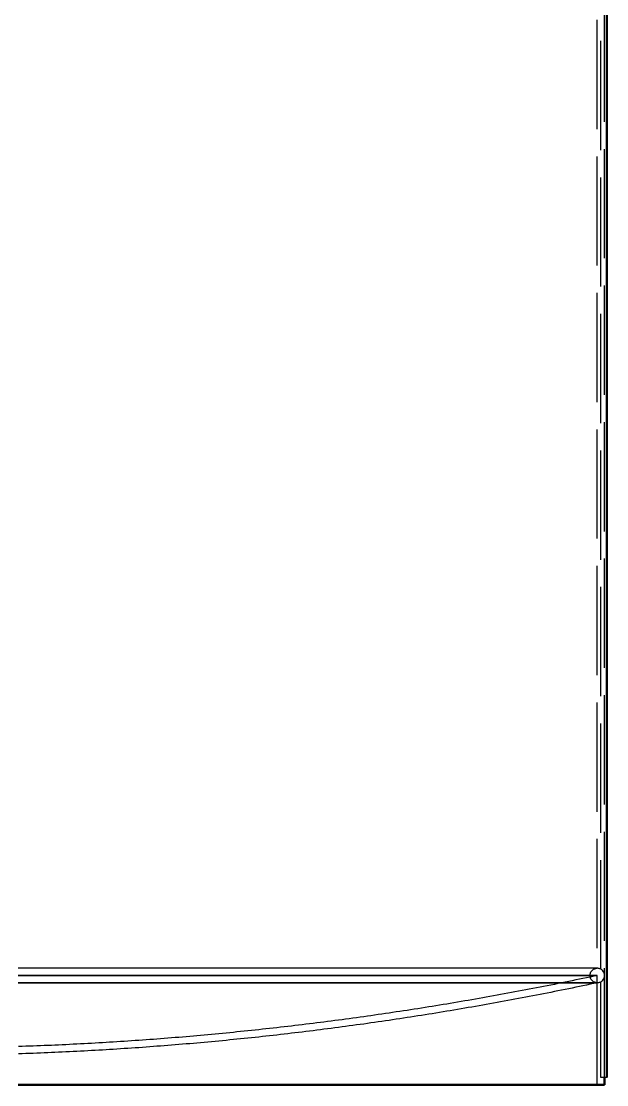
# Model space of a CAD drawing. Header units: millimetres. Extents: x 0 to 420, y 0 to 297.
# Drawn here: x 176.28 to 192.36, y 173 to 202.21 of the extents above; entities that cross this region are included whole.
import ezdxf

# ---------------------------------------------------------------- set-up
doc = ezdxf.new("R2010")
doc.units = ezdxf.units.MM
doc.linetypes.add('ISO02-TRAZOS', pattern=[3.75, 3, -0.75])
doc.layers.add('01-VISIBLE', color=7, linetype='CONTINUOUS', lineweight=50)
doc.layers.add('02-OCULTA', color=4, linetype='ISO02-TRAZOS', lineweight=25)

msp = doc.modelspace()

# ---------------------------------------------------------------- linework, layer by layer
at = {"layer": '01-VISIBLE'}
for p, q in [((192.358, 173.2), (192.358, 208.82)), ((192.298, 173), (192.298, 173.2))]:
    msp.add_line(p, q, dxfattribs=at)
msp.add_lwpolyline([(176.198, 173), (176.298, 173), (176.398, 173), (176.498, 173), (176.598, 173), (176.698, 173), (176.798, 173), (176.898, 173), (176.998, 173), (177.098, 173), (177.198, 173), (177.298, 173), (177.398, 173), (177.498, 173), (177.598, 173), (177.698, 173), (177.798, 173), (177.898, 173), (177.998, 173), (178.098, 173), (178.198, 173), (178.298, 173), (178.398, 173), (178.498, 173), (178.598, 173), (178.698, 173), (178.798, 173), (178.898, 173), (178.998, 173), (179.098, 173), (179.198, 173), (179.298, 173), (179.398, 173), (179.498, 173), (179.598, 173), (179.698, 173), (179.798, 173), (179.898, 173), (179.998, 173), (180.098, 173), (180.198, 173), (180.298, 173), (180.398, 173), (180.498, 173), (180.598, 173), (180.698, 173), (180.798, 173), (180.898, 173), (180.998, 173), (181.098, 173), (181.198, 173), (181.298, 173), (181.398, 173), (181.498, 173), (181.598, 173), (181.698, 173), (181.798, 173), (181.898, 173), (181.998, 173), (182.098, 173), (182.198, 173), (182.298, 173), (182.398, 173), (182.498, 173), (182.598, 173), (182.698, 173), (182.798, 173), (182.898, 173), (182.998, 173), (183.098, 173), (183.198, 173), (183.298, 173), (183.398, 173), (183.498, 173), (183.598, 173), (183.698, 173), (183.798, 173), (183.898, 173), (183.998, 173), (184.098, 173), (184.198, 173), (184.298, 173), (184.398, 173), (184.498, 173), (184.598, 173), (184.698, 173), (184.798, 173), (184.898, 173), (184.998, 173), (185.098, 173), (185.198, 173), (185.298, 173), (185.398, 173), (185.498, 173), (185.598, 173), (185.698, 173), (185.798, 173), (185.898, 173), (185.998, 173), (186.098, 173), (186.198, 173), (186.298, 173), (186.398, 173), (186.498, 173), (186.598, 173), (186.698, 173), (186.798, 173), (186.898, 173), (186.998, 173), (187.098, 173), (187.198, 173), (187.298, 173), (187.398, 173), (187.498, 173), (187.598, 173), (187.698, 173), (187.798, 173), (187.898, 173), (187.998, 173), (188.098, 173), (188.198, 173), (188.298, 173), (188.398, 173), (188.498, 173), (188.598, 173), (188.698, 173), (188.798, 173), (188.898, 173), (188.998, 173), (189.098, 173), (189.198, 173), (189.298, 173), (189.398, 173), (189.498, 173), (189.598, 173), (189.698, 173), (189.798, 173), (189.898, 173), (189.998, 173), (190.098, 173), (190.198, 173), (190.298, 173), (190.398, 173), (190.498, 173), (190.598, 173), (190.698, 173), (190.798, 173), (190.898, 173), (190.998, 173), (191.098, 173), (191.198, 173), (191.298, 173), (191.398, 173), (191.498, 173), (191.598, 173), (191.698, 173), (191.798, 173), (191.898, 173), (191.998, 173), (192.098, 173), (192.198, 173), (192.298, 173)], dxfattribs=at)
at = {"layer": '02-OCULTA'}
for p, q in [((192.098, 173), (192.098, 232.2)), ((192.198, 176.172), (192.198, 232)), ((192.198, 176.172), (192.198, 232)), ((192.298, 173.2), (192.298, 232)), ((192.358, 173.2), (192.358, 232)), ((192.098, 175.8), (192.098, 176)), ((192.198, 173.2), (192.198, 175.828)), ((192.198, 173.2), (192.198, 175.828)), ((192.358, 173.2), (192.198, 173.2)), ((192.358, 173.2), (192.198, 173.2))]:
    msp.add_line(p, q, dxfattribs=at)
for points in [[(192.098, 176.2), (191.998, 176.2), (191.898, 176.2), (191.798, 176.2), (191.698, 176.2), (191.598, 176.2), (191.498, 176.2), (191.398, 176.2), (191.298, 176.2), (191.198, 176.2), (191.098, 176.2), (190.998, 176.2), (190.898, 176.2), (190.798, 176.2), (190.698, 176.2), (190.598, 176.2), (190.498, 176.2), (190.398, 176.2), (190.298, 176.2), (190.198, 176.2), (190.098, 176.2), (189.998, 176.2), (189.898, 176.2), (189.798, 176.2), (189.698, 176.2), (189.598, 176.2), (189.498, 176.2), (189.398, 176.2), (189.298, 176.2), (189.198, 176.2), (189.098, 176.2), (188.998, 176.2), (188.898, 176.2), (188.798, 176.2), (188.698, 176.2), (188.598, 176.2), (188.498, 176.2), (188.398, 176.2), (188.298, 176.2), (188.198, 176.2), (188.098, 176.2), (187.998, 176.2), (187.898, 176.2), (187.798, 176.2), (187.698, 176.2), (187.598, 176.2), (187.498, 176.2), (187.398, 176.2), (187.298, 176.2), (187.198, 176.2), (187.098, 176.2), (186.998, 176.2), (186.898, 176.2), (186.798, 176.2), (186.698, 176.2), (186.598, 176.2), (186.498, 176.2), (186.398, 176.2), (186.298, 176.2), (186.198, 176.2), (186.098, 176.2), (185.998, 176.2), (185.898, 176.2), (185.798, 176.2), (185.698, 176.2), (185.598, 176.2), (185.498, 176.2), (185.398, 176.2), (185.298, 176.2), (185.198, 176.2), (185.098, 176.2), (184.998, 176.2), (184.898, 176.2), (184.798, 176.2), (184.698, 176.2), (184.598, 176.2), (184.498, 176.2), (184.398, 176.2), (184.298, 176.2), (184.198, 176.2), (184.098, 176.2), (183.998, 176.2), (183.898, 176.2), (183.798, 176.2), (183.698, 176.2), (183.598, 176.2), (183.498, 176.2), (183.398, 176.2), (183.298, 176.2), (183.198, 176.2), (183.098, 176.2), (182.998, 176.2), (182.898, 176.2), (182.798, 176.2), (182.698, 176.2), (182.598, 176.2), (182.498, 176.2), (182.398, 176.2), (182.298, 176.2), (182.198, 176.2), (182.098, 176.2), (181.998, 176.2), (181.898, 176.2), (181.798, 176.2), (181.698, 176.2), (181.598, 176.2), (181.498, 176.2), (181.398, 176.2), (181.298, 176.2), (181.198, 176.2), (181.098, 176.2), (180.998, 176.2), (180.898, 176.2), (180.798, 176.2), (180.698, 176.2), (180.598, 176.2), (180.498, 176.2), (180.398, 176.2), (180.298, 176.2), (180.198, 176.2), (180.098, 176.2), (179.998, 176.2), (179.898, 176.2), (179.798, 176.2), (179.698, 176.2), (179.598, 176.2), (179.498, 176.2), (179.398, 176.2), (179.298, 176.2), (179.198, 176.2), (179.098, 176.2), (178.998, 176.2), (178.898, 176.2), (178.798, 176.2), (178.698, 176.2), (178.598, 176.2), (178.498, 176.2), (178.398, 176.2), (178.298, 176.2), (178.198, 176.2), (178.098, 176.2), (177.998, 176.2), (177.898, 176.2), (177.798, 176.2), (177.698, 176.2), (177.598, 176.2), (177.498, 176.2), (177.398, 176.2), (177.298, 176.2), (177.198, 176.2), (177.098, 176.2), (176.998, 176.2), (176.898, 176.2), (176.798, 176.2), (176.698, 176.2), (176.598, 176.2), (176.498, 176.2), (176.398, 176.2), (176.298, 176.2), (176.198, 176.2)], [(192.098, 176.2), (191.998, 176.2), (191.898, 176.2), (191.798, 176.2), (191.698, 176.2), (191.598, 176.2), (191.498, 176.2), (191.398, 176.2), (191.298, 176.2), (191.198, 176.2), (191.098, 176.2), (190.998, 176.2), (190.898, 176.2), (190.798, 176.2), (190.698, 176.2), (190.598, 176.2), (190.498, 176.2), (190.398, 176.2), (190.298, 176.2), (190.198, 176.2), (190.098, 176.2), (189.998, 176.2), (189.898, 176.2), (189.798, 176.2), (189.698, 176.2), (189.598, 176.2), (189.498, 176.2), (189.398, 176.2), (189.298, 176.2), (189.198, 176.2), (189.098, 176.2), (188.998, 176.2), (188.898, 176.2), (188.798, 176.2), (188.698, 176.2), (188.598, 176.2), (188.498, 176.2), (188.398, 176.2), (188.298, 176.2), (188.198, 176.2), (188.098, 176.2), (187.998, 176.2), (187.898, 176.2), (187.798, 176.2), (187.698, 176.2), (187.598, 176.2), (187.498, 176.2), (187.398, 176.2), (187.298, 176.2), (187.198, 176.2), (187.098, 176.2), (186.998, 176.2), (186.898, 176.2), (186.798, 176.2), (186.698, 176.2), (186.598, 176.2), (186.498, 176.2), (186.398, 176.2), (186.298, 176.2), (186.198, 176.2), (186.098, 176.2), (185.998, 176.2), (185.898, 176.2), (185.798, 176.2), (185.698, 176.2), (185.598, 176.2), (185.498, 176.2), (185.398, 176.2), (185.298, 176.2), (185.198, 176.2), (185.098, 176.2), (184.998, 176.2), (184.898, 176.2), (184.798, 176.2), (184.698, 176.2), (184.598, 176.2), (184.498, 176.2), (184.398, 176.2), (184.298, 176.2), (184.198, 176.2), (184.098, 176.2), (183.998, 176.2), (183.898, 176.2), (183.798, 176.2), (183.698, 176.2), (183.598, 176.2), (183.498, 176.2), (183.398, 176.2), (183.298, 176.2), (183.198, 176.2), (183.098, 176.2), (182.998, 176.2), (182.898, 176.2), (182.798, 176.2), (182.698, 176.2), (182.598, 176.2), (182.498, 176.2), (182.398, 176.2), (182.298, 176.2), (182.198, 176.2), (182.098, 176.2), (181.998, 176.2), (181.898, 176.2), (181.798, 176.2), (181.698, 176.2), (181.598, 176.2), (181.498, 176.2), (181.398, 176.2), (181.298, 176.2), (181.198, 176.2), (181.098, 176.2), (180.998, 176.2), (180.898, 176.2), (180.798, 176.2), (180.698, 176.2), (180.598, 176.2), (180.498, 176.2), (180.398, 176.2), (180.298, 176.2), (180.198, 176.2), (180.098, 176.2), (179.998, 176.2), (179.898, 176.2), (179.798, 176.2), (179.698, 176.2), (179.598, 176.2), (179.498, 176.2), (179.398, 176.2), (179.298, 176.2), (179.198, 176.2), (179.098, 176.2), (178.998, 176.2), (178.898, 176.2), (178.798, 176.2), (178.698, 176.2), (178.598, 176.2), (178.498, 176.2), (178.398, 176.2), (178.298, 176.2), (178.198, 176.2), (178.098, 176.2), (177.998, 176.2), (177.898, 176.2), (177.798, 176.2), (177.698, 176.2), (177.598, 176.2), (177.498, 176.2), (177.398, 176.2), (177.298, 176.2), (177.198, 176.2), (177.098, 176.2), (176.998, 176.2), (176.898, 176.2), (176.798, 176.2), (176.698, 176.2), (176.598, 176.2), (176.498, 176.2), (176.398, 176.2), (176.298, 176.2), (176.198, 176.2)], [(192.098, 175.8), (191.998, 175.827), (191.925, 175.9), (191.898, 176), (191.925, 176.1), (191.998, 176.173), (192.098, 176.2)], [(192.198, 176.173), (192.183, 176.181), (192.167, 176.188), (192.15, 176.193), (192.133, 176.197), (192.116, 176.199), (192.098, 176.2)], [(192.198, 176.172), (192.198, 176.172), (192.198, 176.172), (192.198, 176.173), (192.198, 176.173), (192.198, 176.173), (192.198, 176.173)], [(192.198, 176.173), (192.198, 176.173), (192.198, 176.173), (192.198, 176.173), (192.198, 176.172), (192.198, 176.172), (192.198, 176.172)], [(192.296, 176), (192.293, 176.035), (192.284, 176.068), (192.27, 176.099), (192.25, 176.127), (192.226, 176.152), (192.198, 176.172)], [(192.296, 176), (192.293, 176.035), (192.284, 176.068), (192.27, 176.099), (192.25, 176.127), (192.226, 176.152), (192.198, 176.172)], [(176.198, 176), (176.298, 176), (176.398, 176), (176.498, 176), (176.598, 176), (176.698, 176), (176.798, 176), (176.898, 176), (176.998, 176), (177.098, 176), (177.198, 176), (177.298, 176), (177.398, 176), (177.498, 176), (177.598, 176), (177.698, 176), (177.798, 176), (177.898, 176), (177.998, 176), (178.098, 176), (178.198, 176), (178.298, 176), (178.398, 176), (178.498, 176), (178.598, 176), (178.698, 176), (178.798, 176), (178.898, 176), (178.998, 176), (179.098, 176), (179.198, 176), (179.298, 176), (179.398, 176), (179.498, 176), (179.598, 176), (179.698, 176), (179.798, 176), (179.898, 176), (179.998, 176), (180.098, 176), (180.198, 176), (180.298, 176), (180.398, 176), (180.498, 176), (180.598, 176), (180.698, 176), (180.798, 176), (180.898, 176), (180.998, 176), (181.098, 176), (181.198, 176), (181.298, 176), (181.398, 176), (181.498, 176), (181.598, 176), (181.698, 176), (181.798, 176), (181.898, 176), (181.998, 176), (182.098, 176), (182.198, 176), (182.298, 176), (182.398, 176), (182.498, 176), (182.598, 176), (182.698, 176), (182.798, 176), (182.898, 176), (182.998, 176), (183.098, 176), (183.198, 176), (183.298, 176), (183.398, 176), (183.498, 176), (183.598, 176), (183.698, 176), (183.798, 176), (183.898, 176), (183.998, 176), (184.098, 176), (184.198, 176), (184.298, 176), (184.398, 176), (184.498, 176), (184.598, 176), (184.698, 176), (184.798, 176), (184.898, 176), (184.998, 176), (185.098, 176), (185.198, 176), (185.298, 176), (185.398, 176), (185.498, 176), (185.598, 176), (185.698, 176), (185.798, 176), (185.898, 176), (185.998, 176), (186.098, 176), (186.198, 176), (186.298, 176), (186.398, 176), (186.498, 176), (186.598, 176), (186.698, 176), (186.798, 176), (186.898, 176), (186.998, 176), (187.098, 176), (187.198, 176), (187.298, 176), (187.398, 176), (187.498, 176), (187.598, 176), (187.698, 176), (187.798, 176), (187.898, 176), (187.998, 176), (188.098, 176), (188.198, 176), (188.298, 176), (188.398, 176), (188.498, 176), (188.598, 176), (188.698, 176), (188.798, 176), (188.898, 176), (188.998, 176), (189.098, 176), (189.198, 176), (189.298, 176), (189.398, 176), (189.498, 176), (189.598, 176), (189.698, 176), (189.798, 176), (189.898, 176), (189.998, 176), (190.098, 176), (190.198, 176), (190.298, 176), (190.398, 176), (190.498, 176), (190.598, 176), (190.698, 176), (190.798, 176), (190.898, 176), (190.998, 176), (191.098, 176), (191.198, 176), (191.298, 176), (191.398, 176), (191.498, 176), (191.598, 176), (191.698, 176), (191.798, 176), (191.898, 176), (191.998, 176), (192.098, 176)], [(192.098, 176), (191.998, 176), (191.898, 176), (191.798, 176), (191.698, 176), (191.598, 176), (191.498, 176), (191.398, 176), (191.298, 176), (191.198, 176), (191.098, 176), (190.998, 176), (190.898, 176), (190.798, 176), (190.698, 176), (190.598, 176), (190.498, 176), (190.398, 176), (190.298, 176), (190.198, 176), (190.098, 176), (189.998, 176), (189.898, 176), (189.798, 176), (189.698, 176), (189.598, 176), (189.498, 176), (189.398, 176), (189.298, 176), (189.198, 176), (189.098, 176), (188.998, 176), (188.898, 176), (188.798, 176), (188.698, 176), (188.598, 176), (188.498, 176), (188.398, 176), (188.298, 176), (188.198, 176), (188.098, 176), (187.998, 176), (187.898, 176), (187.798, 176), (187.698, 176), (187.598, 176), (187.498, 176), (187.398, 176), (187.298, 176), (187.198, 176), (187.098, 176), (186.998, 176), (186.898, 176), (186.798, 176), (186.698, 176), (186.598, 176), (186.498, 176), (186.398, 176), (186.298, 176), (186.198, 176), (186.098, 176), (185.998, 176), (185.898, 176), (185.798, 176), (185.698, 176), (185.598, 176), (185.498, 176), (185.398, 176), (185.298, 176), (185.198, 176), (185.098, 176), (184.998, 176), (184.898, 176), (184.798, 176), (184.698, 176), (184.598, 176), (184.498, 176), (184.398, 176), (184.298, 176), (184.198, 176), (184.098, 176), (183.998, 176), (183.898, 176), (183.798, 176), (183.698, 176), (183.598, 176), (183.498, 176), (183.398, 176), (183.298, 176), (183.198, 176), (183.098, 176), (182.998, 176), (182.898, 176), (182.798, 176), (182.698, 176), (182.598, 176), (182.498, 176), (182.398, 176), (182.298, 176), (182.198, 176), (182.098, 176), (181.998, 176), (181.898, 176), (181.798, 176), (181.698, 176), (181.598, 176), (181.498, 176), (181.398, 176), (181.298, 176), (181.198, 176), (181.098, 176), (180.998, 176), (180.898, 176), (180.798, 176), (180.698, 176), (180.598, 176), (180.498, 176), (180.398, 176), (180.298, 176), (180.198, 176), (180.098, 176), (179.998, 176), (179.898, 176), (179.798, 176), (179.698, 176), (179.598, 176), (179.498, 176), (179.398, 176), (179.298, 176), (179.198, 176), (179.098, 176), (178.998, 176), (178.898, 176), (178.798, 176), (178.698, 176), (178.598, 176), (178.498, 176), (178.398, 176), (178.298, 176), (178.198, 176), (178.098, 176), (177.998, 176), (177.898, 176), (177.798, 176), (177.698, 176), (177.598, 176), (177.498, 176), (177.398, 176), (177.298, 176), (177.198, 176), (177.098, 176), (176.998, 176), (176.898, 176), (176.798, 176), (176.698, 176), (176.598, 176), (176.498, 176), (176.398, 176), (176.298, 176), (176.198, 176)], [(192.098, 176), (192, 175.979), (191.902, 175.959), (191.804, 175.938), (191.706, 175.918), (191.608, 175.897), (191.51, 175.877), (191.411, 175.857), (191.313, 175.837), (191.215, 175.817), (191.117, 175.797), (191.019, 175.777), (190.92, 175.757), (190.822, 175.738), (190.724, 175.718), (190.625, 175.699), (190.527, 175.68), (190.429, 175.661), (190.33, 175.642), (190.232, 175.623), (190.133, 175.604), (190.035, 175.585), (189.936, 175.567), (189.838, 175.548), (189.739, 175.53), (189.641, 175.512), (189.542, 175.493), (189.444, 175.475), (189.345, 175.457), (189.247, 175.44), (189.148, 175.422), (189.049, 175.404), (188.951, 175.387), (188.852, 175.369), (188.753, 175.352), (188.655, 175.335), (188.556, 175.318), (188.457, 175.301), (188.358, 175.284), (188.259, 175.267), (188.161, 175.25), (188.062, 175.234), (187.963, 175.217), (187.864, 175.201), (187.765, 175.185), (187.666, 175.168), (187.567, 175.152), (187.468, 175.136), (187.369, 175.121), (187.27, 175.105), (187.171, 175.089), (187.072, 175.074), (186.973, 175.058), (186.874, 175.043), (186.775, 175.028), (186.676, 175.013), (186.577, 174.998), (186.478, 174.983), (186.379, 174.968), (186.28, 174.954), (186.181, 174.939), (186.081, 174.925), (185.982, 174.911), (185.883, 174.896), (185.784, 174.882), (185.685, 174.868), (185.585, 174.855), (185.486, 174.841), (185.387, 174.827), (185.287, 174.814), (185.188, 174.8), (185.089, 174.787), (184.989, 174.774), (184.89, 174.761), (184.791, 174.748), (184.691, 174.735), (184.592, 174.722), (184.493, 174.709), (184.393, 174.697), (184.294, 174.684), (184.194, 174.672), (184.095, 174.66), (183.995, 174.648), (183.896, 174.636), (183.796, 174.624), (183.697, 174.612), (183.597, 174.6), (183.498, 174.589), (183.398, 174.577), (183.298, 174.566), (183.199, 174.555), (183.099, 174.544), (183, 174.533), (182.9, 174.522), (182.8, 174.511), (182.701, 174.501), (182.601, 174.49), (182.501, 174.48), (182.402, 174.469), (182.302, 174.459), (182.202, 174.449), (182.103, 174.439), (182.003, 174.429), (181.903, 174.419), (181.803, 174.41), (181.704, 174.4), (181.604, 174.391), (181.504, 174.381), (181.404, 174.372), (181.305, 174.363), (181.205, 174.354), (181.105, 174.345), (181.005, 174.336), (180.905, 174.328), (180.805, 174.319), (180.706, 174.311), (180.606, 174.302), (180.506, 174.294), (180.406, 174.286), (180.306, 174.278), (180.206, 174.27), (180.106, 174.262), (180.006, 174.255), (179.906, 174.247), (179.806, 174.24), (179.706, 174.233), (179.606, 174.225), (179.506, 174.218), (179.407, 174.211), (179.307, 174.205), (179.207, 174.198), (179.107, 174.191), (179.007, 174.185), (178.907, 174.178), (178.807, 174.172), (178.706, 174.166), (178.606, 174.16), (178.506, 174.154), (178.406, 174.148), (178.306, 174.142), (178.206, 174.137), (178.106, 174.131), (178.006, 174.126), (177.906, 174.12), (177.806, 174.115), (177.706, 174.11), (177.606, 174.105), (177.506, 174.1), (177.406, 174.096), (177.305, 174.091), (177.205, 174.087), (177.105, 174.082), (177.005, 174.078), (176.905, 174.074), (176.805, 174.07), (176.705, 174.066), (176.605, 174.062), (176.504, 174.058), (176.404, 174.055), (176.304, 174.051), (176.204, 174.048)], [(192.198, 175.828), (192.226, 175.849), (192.25, 175.873), (192.27, 175.901), (192.284, 175.933), (192.293, 175.966), (192.296, 176)], [(192.198, 175.828), (192.226, 175.849), (192.25, 175.873), (192.27, 175.901), (192.284, 175.933), (192.293, 175.966), (192.296, 176)], [(176.198, 175.8), (176.298, 175.8), (176.398, 175.8), (176.498, 175.8), (176.598, 175.8), (176.698, 175.8), (176.798, 175.8), (176.898, 175.8), (176.998, 175.8), (177.098, 175.8), (177.198, 175.8), (177.298, 175.8), (177.398, 175.8), (177.498, 175.8), (177.598, 175.8), (177.698, 175.8), (177.798, 175.8), (177.898, 175.8), (177.998, 175.8), (178.098, 175.8), (178.198, 175.8), (178.298, 175.8), (178.398, 175.8), (178.498, 175.8), (178.598, 175.8), (178.698, 175.8), (178.798, 175.8), (178.898, 175.8), (178.998, 175.8), (179.098, 175.8), (179.198, 175.8), (179.298, 175.8), (179.398, 175.8), (179.498, 175.8), (179.598, 175.8), (179.698, 175.8), (179.798, 175.8), (179.898, 175.8), (179.998, 175.8), (180.098, 175.8), (180.198, 175.8), (180.298, 175.8), (180.398, 175.8), (180.498, 175.8), (180.598, 175.8), (180.698, 175.8), (180.798, 175.8), (180.898, 175.8), (180.998, 175.8), (181.098, 175.8), (181.198, 175.8), (181.298, 175.8), (181.398, 175.8), (181.498, 175.8), (181.598, 175.8), (181.698, 175.8), (181.798, 175.8), (181.898, 175.8), (181.998, 175.8), (182.098, 175.8), (182.198, 175.8), (182.298, 175.8), (182.398, 175.8), (182.498, 175.8), (182.598, 175.8), (182.698, 175.8), (182.798, 175.8), (182.898, 175.8), (182.998, 175.8), (183.098, 175.8), (183.198, 175.8), (183.298, 175.8), (183.398, 175.8), (183.498, 175.8), (183.598, 175.8), (183.698, 175.8), (183.798, 175.8), (183.898, 175.8), (183.998, 175.8), (184.098, 175.8), (184.198, 175.8), (184.298, 175.8), (184.398, 175.8), (184.498, 175.8), (184.598, 175.8), (184.698, 175.8), (184.798, 175.8), (184.898, 175.8), (184.998, 175.8), (185.098, 175.8), (185.198, 175.8), (185.298, 175.8), (185.398, 175.8), (185.498, 175.8), (185.598, 175.8), (185.698, 175.8), (185.798, 175.8), (185.898, 175.8), (185.998, 175.8), (186.098, 175.8), (186.198, 175.8), (186.298, 175.8), (186.398, 175.8), (186.498, 175.8), (186.598, 175.8), (186.698, 175.8), (186.798, 175.8), (186.898, 175.8), (186.998, 175.8), (187.098, 175.8), (187.198, 175.8), (187.298, 175.8), (187.398, 175.8), (187.498, 175.8), (187.598, 175.8), (187.698, 175.8), (187.798, 175.8), (187.898, 175.8), (187.998, 175.8), (188.098, 175.8), (188.198, 175.8), (188.298, 175.8), (188.398, 175.8), (188.498, 175.8), (188.598, 175.8), (188.698, 175.8), (188.798, 175.8), (188.898, 175.8), (188.998, 175.8), (189.098, 175.8), (189.198, 175.8), (189.298, 175.8), (189.398, 175.8), (189.498, 175.8), (189.598, 175.8), (189.698, 175.8), (189.798, 175.8), (189.898, 175.8), (189.998, 175.8), (190.098, 175.8), (190.198, 175.8), (190.298, 175.8), (190.398, 175.8), (190.498, 175.8), (190.598, 175.8), (190.698, 175.8), (190.798, 175.8), (190.898, 175.8), (190.998, 175.8), (191.098, 175.8), (191.198, 175.8), (191.298, 175.8), (191.398, 175.8), (191.498, 175.8), (191.598, 175.8), (191.698, 175.8), (191.798, 175.8), (191.898, 175.8), (191.998, 175.8), (192.098, 175.8)], [(192.098, 175.8), (191.998, 175.8), (191.898, 175.8), (191.798, 175.8), (191.698, 175.8), (191.598, 175.8), (191.498, 175.8), (191.398, 175.8), (191.298, 175.8), (191.198, 175.8), (191.098, 175.8), (190.998, 175.8), (190.898, 175.8), (190.798, 175.8), (190.698, 175.8), (190.598, 175.8), (190.498, 175.8), (190.398, 175.8), (190.298, 175.8), (190.198, 175.8), (190.098, 175.8), (189.998, 175.8), (189.898, 175.8), (189.798, 175.8), (189.698, 175.8), (189.598, 175.8), (189.498, 175.8), (189.398, 175.8), (189.298, 175.8), (189.198, 175.8), (189.098, 175.8), (188.998, 175.8), (188.898, 175.8), (188.798, 175.8), (188.698, 175.8), (188.598, 175.8), (188.498, 175.8), (188.398, 175.8), (188.298, 175.8), (188.198, 175.8), (188.098, 175.8), (187.998, 175.8), (187.898, 175.8), (187.798, 175.8), (187.698, 175.8), (187.598, 175.8), (187.498, 175.8), (187.398, 175.8), (187.298, 175.8), (187.198, 175.8), (187.098, 175.8), (186.998, 175.8), (186.898, 175.8), (186.798, 175.8), (186.698, 175.8), (186.598, 175.8), (186.498, 175.8), (186.398, 175.8), (186.298, 175.8), (186.198, 175.8), (186.098, 175.8), (185.998, 175.8), (185.898, 175.8), (185.798, 175.8), (185.698, 175.8), (185.598, 175.8), (185.498, 175.8), (185.398, 175.8), (185.298, 175.8), (185.198, 175.8), (185.098, 175.8), (184.998, 175.8), (184.898, 175.8), (184.798, 175.8), (184.698, 175.8), (184.598, 175.8), (184.498, 175.8), (184.398, 175.8), (184.298, 175.8), (184.198, 175.8), (184.098, 175.8), (183.998, 175.8), (183.898, 175.8), (183.798, 175.8), (183.698, 175.8), (183.598, 175.8), (183.498, 175.8), (183.398, 175.8), (183.298, 175.8), (183.198, 175.8), (183.098, 175.8), (182.998, 175.8), (182.898, 175.8), (182.798, 175.8), (182.698, 175.8), (182.598, 175.8), (182.498, 175.8), (182.398, 175.8), (182.298, 175.8), (182.198, 175.8), (182.098, 175.8), (181.998, 175.8), (181.898, 175.8), (181.798, 175.8), (181.698, 175.8), (181.598, 175.8), (181.498, 175.8), (181.398, 175.8), (181.298, 175.8), (181.198, 175.8), (181.098, 175.8), (180.998, 175.8), (180.898, 175.8), (180.798, 175.8), (180.698, 175.8), (180.598, 175.8), (180.498, 175.8), (180.398, 175.8), (180.298, 175.8), (180.198, 175.8), (180.098, 175.8), (179.998, 175.8), (179.898, 175.8), (179.798, 175.8), (179.698, 175.8), (179.598, 175.8), (179.498, 175.8), (179.398, 175.8), (179.298, 175.8), (179.198, 175.8), (179.098, 175.8), (178.998, 175.8), (178.898, 175.8), (178.798, 175.8), (178.698, 175.8), (178.598, 175.8), (178.498, 175.8), (178.398, 175.8), (178.298, 175.8), (178.198, 175.8), (178.098, 175.8), (177.998, 175.8), (177.898, 175.8), (177.798, 175.8), (177.698, 175.8), (177.598, 175.8), (177.498, 175.8), (177.398, 175.8), (177.298, 175.8), (177.198, 175.8), (177.098, 175.8), (176.998, 175.8), (176.898, 175.8), (176.798, 175.8), (176.698, 175.8), (176.598, 175.8), (176.498, 175.8), (176.398, 175.8), (176.298, 175.8), (176.198, 175.8)], [(192.098, 175.8), (192, 175.779), (191.902, 175.759), (191.804, 175.738), (191.706, 175.718), (191.608, 175.697), (191.51, 175.677), (191.411, 175.657), (191.313, 175.637), (191.215, 175.617), (191.117, 175.597), (191.019, 175.577), (190.92, 175.557), (190.822, 175.538), (190.724, 175.518), (190.625, 175.499), (190.527, 175.48), (190.429, 175.461), (190.33, 175.442), (190.232, 175.423), (190.133, 175.404), (190.035, 175.385), (189.936, 175.367), (189.838, 175.348), (189.739, 175.33), (189.641, 175.312), (189.542, 175.293), (189.444, 175.275), (189.345, 175.257), (189.247, 175.24), (189.148, 175.222), (189.049, 175.204), (188.951, 175.187), (188.852, 175.169), (188.753, 175.152), (188.655, 175.135), (188.556, 175.118), (188.457, 175.101), (188.358, 175.084), (188.259, 175.067), (188.161, 175.05), (188.062, 175.034), (187.963, 175.017), (187.864, 175.001), (187.765, 174.985), (187.666, 174.968), (187.567, 174.952), (187.468, 174.936), (187.369, 174.921), (187.27, 174.905), (187.171, 174.889), (187.072, 174.874), (186.973, 174.858), (186.874, 174.843), (186.775, 174.828), (186.676, 174.813), (186.577, 174.798), (186.478, 174.783), (186.379, 174.768), (186.28, 174.754), (186.181, 174.739), (186.081, 174.725), (185.982, 174.711), (185.883, 174.696), (185.784, 174.682), (185.685, 174.668), (185.585, 174.655), (185.486, 174.641), (185.387, 174.627), (185.287, 174.614), (185.188, 174.6), (185.089, 174.587), (184.989, 174.574), (184.89, 174.561), (184.791, 174.548), (184.691, 174.535), (184.592, 174.522), (184.493, 174.509), (184.393, 174.497), (184.294, 174.484), (184.194, 174.472), (184.095, 174.46), (183.995, 174.448), (183.896, 174.436), (183.796, 174.424), (183.697, 174.412), (183.597, 174.4), (183.498, 174.389), (183.398, 174.377), (183.298, 174.366), (183.199, 174.355), (183.099, 174.344), (183, 174.333), (182.9, 174.322), (182.8, 174.311), (182.701, 174.301), (182.601, 174.29), (182.501, 174.28), (182.402, 174.269), (182.302, 174.259), (182.202, 174.249), (182.103, 174.239), (182.003, 174.229), (181.903, 174.219), (181.803, 174.21), (181.704, 174.2), (181.604, 174.191), (181.504, 174.181), (181.404, 174.172), (181.305, 174.163), (181.205, 174.154), (181.105, 174.145), (181.005, 174.136), (180.905, 174.128), (180.805, 174.119), (180.706, 174.111), (180.606, 174.102), (180.506, 174.094), (180.406, 174.086), (180.306, 174.078), (180.206, 174.07), (180.106, 174.062), (180.006, 174.055), (179.906, 174.047), (179.806, 174.04), (179.706, 174.033), (179.606, 174.025), (179.506, 174.018), (179.407, 174.011), (179.307, 174.005), (179.207, 173.998), (179.107, 173.991), (179.007, 173.985), (178.907, 173.978), (178.807, 173.972), (178.706, 173.966), (178.606, 173.96), (178.506, 173.954), (178.406, 173.948), (178.306, 173.942), (178.206, 173.937), (178.106, 173.931), (178.006, 173.926), (177.906, 173.92), (177.806, 173.915), (177.706, 173.91), (177.606, 173.905), (177.506, 173.9), (177.406, 173.896), (177.305, 173.891), (177.205, 173.887), (177.105, 173.882), (177.005, 173.878), (176.905, 173.874), (176.805, 173.87), (176.705, 173.866), (176.605, 173.862), (176.504, 173.858), (176.404, 173.855), (176.304, 173.851), (176.204, 173.848)], [(176.214, 175.8), (176.314, 175.8), (176.415, 175.8), (176.515, 175.8), (176.616, 175.8), (176.716, 175.8), (176.817, 175.8), (176.917, 175.8), (177.018, 175.8), (177.118, 175.8), (177.219, 175.8), (177.32, 175.8), (177.42, 175.8), (177.521, 175.8), (177.621, 175.8), (177.722, 175.8), (177.822, 175.8), (177.923, 175.8), (178.023, 175.8), (178.124, 175.8), (178.224, 175.8), (178.325, 175.8), (178.425, 175.8), (178.526, 175.8), (178.627, 175.8), (178.727, 175.8), (178.828, 175.8), (178.928, 175.8), (179.029, 175.8), (179.129, 175.8), (179.23, 175.8), (179.33, 175.8), (179.431, 175.8), (179.531, 175.8), (179.632, 175.8), (179.732, 175.8), (179.833, 175.8), (179.933, 175.8), (180.034, 175.8), (180.135, 175.8), (180.235, 175.8), (180.336, 175.8), (180.436, 175.8), (180.537, 175.8), (180.637, 175.8), (180.738, 175.8), (180.838, 175.8), (180.939, 175.8), (181.039, 175.8), (181.14, 175.8), (181.24, 175.8), (181.341, 175.8), (181.441, 175.8), (181.542, 175.8), (181.643, 175.8), (181.743, 175.8), (181.844, 175.8), (181.944, 175.8), (182.045, 175.8), (182.145, 175.8), (182.246, 175.8), (182.346, 175.8), (182.447, 175.8), (182.547, 175.8), (182.648, 175.8), (182.748, 175.8), (182.849, 175.8), (182.95, 175.8), (183.05, 175.8), (183.151, 175.8), (183.251, 175.8), (183.352, 175.8), (183.452, 175.8), (183.553, 175.8), (183.653, 175.8), (183.754, 175.8), (183.854, 175.8), (183.955, 175.8), (184.055, 175.8), (184.156, 175.8), (184.256, 175.8), (184.357, 175.8), (184.458, 175.8), (184.558, 175.8), (184.659, 175.8), (184.759, 175.8), (184.86, 175.8), (184.96, 175.8), (185.061, 175.8), (185.161, 175.8), (185.262, 175.8), (185.362, 175.8), (185.463, 175.8), (185.563, 175.8), (185.664, 175.8), (185.764, 175.8), (185.865, 175.8), (185.966, 175.8), (186.066, 175.8), (186.167, 175.8), (186.267, 175.8), (186.368, 175.8), (186.468, 175.8), (186.569, 175.8), (186.669, 175.8), (186.77, 175.8), (186.87, 175.8), (186.971, 175.8), (187.071, 175.8), (187.172, 175.8), (187.272, 175.8), (187.373, 175.8), (187.474, 175.8), (187.574, 175.8), (187.675, 175.8), (187.775, 175.8), (187.876, 175.8), (187.976, 175.8), (188.077, 175.8), (188.177, 175.8), (188.278, 175.8), (188.378, 175.8), (188.479, 175.8), (188.579, 175.8), (188.68, 175.8), (188.781, 175.8), (188.881, 175.8), (188.982, 175.8), (189.082, 175.8), (189.183, 175.8), (189.283, 175.8), (189.384, 175.8), (189.484, 175.8), (189.585, 175.8), (189.685, 175.8), (189.786, 175.8), (189.886, 175.8), (189.987, 175.8), (190.087, 175.8), (190.188, 175.8), (190.289, 175.8), (190.389, 175.8), (190.49, 175.8), (190.59, 175.8), (190.691, 175.8), (190.791, 175.8), (190.892, 175.8), (190.992, 175.8), (191.093, 175.8), (191.193, 175.8), (191.294, 175.8), (191.394, 175.8), (191.495, 175.8), (191.595, 175.8), (191.696, 175.8), (191.797, 175.8), (191.897, 175.8), (191.998, 175.8), (192.098, 175.8)], [(176.256, 175.8), (176.356, 175.8), (176.457, 175.8), (176.557, 175.8), (176.657, 175.8), (176.757, 175.8), (176.858, 175.8), (176.958, 175.8), (177.058, 175.8), (177.158, 175.8), (177.259, 175.8), (177.359, 175.8), (177.459, 175.8), (177.559, 175.8), (177.66, 175.8), (177.76, 175.8), (177.86, 175.8), (177.961, 175.8), (178.061, 175.8), (178.161, 175.8), (178.261, 175.8), (178.362, 175.8), (178.462, 175.8), (178.562, 175.8), (178.662, 175.8), (178.763, 175.8), (178.863, 175.8), (178.963, 175.8), (179.063, 175.8), (179.164, 175.8), (179.264, 175.8), (179.364, 175.8), (179.465, 175.8), (179.565, 175.8), (179.665, 175.8), (179.765, 175.8), (179.866, 175.8), (179.966, 175.8), (180.066, 175.8), (180.166, 175.8), (180.267, 175.8), (180.367, 175.8), (180.467, 175.8), (180.567, 175.8), (180.668, 175.8), (180.768, 175.8), (180.868, 175.8), (180.969, 175.8), (181.069, 175.8), (181.169, 175.8), (181.269, 175.8), (181.37, 175.8), (181.47, 175.8), (181.57, 175.8), (181.67, 175.8), (181.771, 175.8), (181.871, 175.8), (181.971, 175.8), (182.071, 175.8), (182.172, 175.8), (182.272, 175.8), (182.372, 175.8), (182.473, 175.8), (182.573, 175.8), (182.673, 175.8), (182.773, 175.8), (182.874, 175.8), (182.974, 175.8), (183.074, 175.8), (183.174, 175.8), (183.275, 175.8), (183.375, 175.8), (183.475, 175.8), (183.575, 175.8), (183.676, 175.8), (183.776, 175.8), (183.876, 175.8), (183.977, 175.8), (184.077, 175.8), (184.177, 175.8), (184.277, 175.8), (184.378, 175.8), (184.478, 175.8), (184.578, 175.8), (184.678, 175.8), (184.779, 175.8), (184.879, 175.8), (184.979, 175.8), (185.079, 175.8), (185.18, 175.8), (185.28, 175.8), (185.38, 175.8), (185.481, 175.8), (185.581, 175.8), (185.681, 175.8), (185.781, 175.8), (185.882, 175.8), (185.982, 175.8), (186.082, 175.8), (186.182, 175.8), (186.283, 175.8), (186.383, 175.8), (186.483, 175.8), (186.583, 175.8), (186.684, 175.8), (186.784, 175.8), (186.884, 175.8), (186.985, 175.8), (187.085, 175.8), (187.185, 175.8), (187.285, 175.8), (187.386, 175.8), (187.486, 175.8), (187.586, 175.8), (187.686, 175.8), (187.787, 175.8), (187.887, 175.8), (187.987, 175.8), (188.087, 175.8), (188.188, 175.8), (188.288, 175.8), (188.388, 175.8), (188.489, 175.8), (188.589, 175.8), (188.689, 175.8), (188.789, 175.8), (188.89, 175.8), (188.99, 175.8), (189.09, 175.8), (189.19, 175.8), (189.291, 175.8), (189.391, 175.8), (189.491, 175.8), (189.591, 175.8), (189.692, 175.8), (189.792, 175.8), (189.892, 175.8), (189.993, 175.8), (190.093, 175.8), (190.193, 175.8), (190.293, 175.8), (190.394, 175.8), (190.494, 175.8), (190.594, 175.8), (190.694, 175.8), (190.795, 175.8), (190.895, 175.8), (190.995, 175.8), (191.095, 175.8), (191.196, 175.8), (191.296, 175.8), (191.396, 175.8), (191.497, 175.8), (191.597, 175.8), (191.697, 175.8), (191.797, 175.8), (191.898, 175.8), (191.998, 175.8), (192.098, 175.8)], [(192.198, 175.827), (192.183, 175.819), (192.167, 175.812), (192.15, 175.807), (192.133, 175.803), (192.116, 175.801), (192.098, 175.8)], [(192.198, 175.828), (192.198, 175.828), (192.198, 175.828), (192.198, 175.828), (192.198, 175.827), (192.198, 175.827), (192.198, 175.827)], [(192.198, 175.827), (192.198, 175.827), (192.198, 175.827), (192.198, 175.828), (192.198, 175.828), (192.198, 175.828), (192.198, 175.828)], [(176.198, 173), (176.298, 173), (176.398, 173), (176.498, 173), (176.598, 173), (176.698, 173), (176.798, 173), (176.898, 173), (176.998, 173), (177.098, 173), (177.198, 173), (177.298, 173), (177.398, 173), (177.498, 173), (177.598, 173), (177.698, 173), (177.798, 173), (177.898, 173), (177.998, 173), (178.098, 173), (178.198, 173), (178.298, 173), (178.398, 173), (178.498, 173), (178.598, 173), (178.698, 173), (178.798, 173), (178.898, 173), (178.998, 173), (179.098, 173), (179.198, 173), (179.298, 173), (179.398, 173), (179.498, 173), (179.598, 173), (179.698, 173), (179.798, 173), (179.898, 173), (179.998, 173), (180.098, 173), (180.198, 173), (180.298, 173), (180.398, 173), (180.498, 173), (180.598, 173), (180.698, 173), (180.798, 173), (180.898, 173), (180.998, 173), (181.098, 173), (181.198, 173), (181.298, 173), (181.398, 173), (181.498, 173), (181.598, 173), (181.698, 173), (181.798, 173), (181.898, 173), (181.998, 173), (182.098, 173), (182.198, 173), (182.298, 173), (182.398, 173), (182.498, 173), (182.598, 173), (182.698, 173), (182.798, 173), (182.898, 173), (182.998, 173), (183.098, 173), (183.198, 173), (183.298, 173), (183.398, 173), (183.498, 173), (183.598, 173), (183.698, 173), (183.798, 173), (183.898, 173), (183.998, 173), (184.098, 173), (184.198, 173), (184.298, 173), (184.398, 173), (184.498, 173), (184.598, 173), (184.698, 173), (184.798, 173), (184.898, 173), (184.998, 173), (185.098, 173), (185.198, 173), (185.298, 173), (185.398, 173), (185.498, 173), (185.598, 173), (185.698, 173), (185.798, 173), (185.898, 173), (185.998, 173), (186.098, 173), (186.198, 173), (186.298, 173), (186.398, 173), (186.498, 173), (186.598, 173), (186.698, 173), (186.798, 173), (186.898, 173), (186.998, 173), (187.098, 173), (187.198, 173), (187.298, 173), (187.398, 173), (187.498, 173), (187.598, 173), (187.698, 173), (187.798, 173), (187.898, 173), (187.998, 173), (188.098, 173), (188.198, 173), (188.298, 173), (188.398, 173), (188.498, 173), (188.598, 173), (188.698, 173), (188.798, 173), (188.898, 173), (188.998, 173), (189.098, 173), (189.198, 173), (189.298, 173), (189.398, 173), (189.498, 173), (189.598, 173), (189.698, 173), (189.798, 173), (189.898, 173), (189.998, 173), (190.098, 173), (190.198, 173), (190.298, 173), (190.398, 173), (190.498, 173), (190.598, 173), (190.698, 173), (190.798, 173), (190.898, 173), (190.998, 173), (191.098, 173), (191.198, 173), (191.298, 173), (191.398, 173), (191.498, 173), (191.598, 173), (191.698, 173), (191.798, 173), (191.898, 173), (191.998, 173), (192.098, 173)], [(192.098, 173), (191.998, 173), (191.898, 173), (191.798, 173), (191.698, 173), (191.598, 173), (191.498, 173), (191.398, 173), (191.298, 173), (191.198, 173), (191.098, 173), (190.998, 173), (190.898, 173), (190.798, 173), (190.698, 173), (190.598, 173), (190.498, 173), (190.398, 173), (190.298, 173), (190.198, 173), (190.098, 173), (189.998, 173), (189.898, 173), (189.798, 173), (189.698, 173), (189.598, 173), (189.498, 173), (189.398, 173), (189.298, 173), (189.198, 173), (189.098, 173), (188.998, 173), (188.898, 173), (188.798, 173), (188.698, 173), (188.598, 173), (188.498, 173), (188.398, 173), (188.298, 173), (188.198, 173), (188.098, 173), (187.998, 173), (187.898, 173), (187.798, 173), (187.698, 173), (187.598, 173), (187.498, 173), (187.398, 173), (187.298, 173), (187.198, 173), (187.098, 173), (186.998, 173), (186.898, 173), (186.798, 173), (186.698, 173), (186.598, 173), (186.498, 173), (186.398, 173), (186.298, 173), (186.198, 173), (186.098, 173), (185.998, 173), (185.898, 173), (185.798, 173), (185.698, 173), (185.598, 173), (185.498, 173), (185.398, 173), (185.298, 173), (185.198, 173), (185.098, 173), (184.998, 173), (184.898, 173), (184.798, 173), (184.698, 173), (184.598, 173), (184.498, 173), (184.398, 173), (184.298, 173), (184.198, 173), (184.098, 173), (183.998, 173), (183.898, 173), (183.798, 173), (183.698, 173), (183.598, 173), (183.498, 173), (183.398, 173), (183.298, 173), (183.198, 173), (183.098, 173), (182.998, 173), (182.898, 173), (182.798, 173), (182.698, 173), (182.598, 173), (182.498, 173), (182.398, 173), (182.298, 173), (182.198, 173), (182.098, 173), (181.998, 173), (181.898, 173), (181.798, 173), (181.698, 173), (181.598, 173), (181.498, 173), (181.398, 173), (181.298, 173), (181.198, 173), (181.098, 173), (180.998, 173), (180.898, 173), (180.798, 173), (180.698, 173), (180.598, 173), (180.498, 173), (180.398, 173), (180.298, 173), (180.198, 173), (180.098, 173), (179.998, 173), (179.898, 173), (179.798, 173), (179.698, 173), (179.598, 173), (179.498, 173), (179.398, 173), (179.298, 173), (179.198, 173), (179.098, 173), (178.998, 173), (178.898, 173), (178.798, 173), (178.698, 173), (178.598, 173), (178.498, 173), (178.398, 173), (178.298, 173), (178.198, 173), (178.098, 173), (177.998, 173), (177.898, 173), (177.798, 173), (177.698, 173), (177.598, 173), (177.498, 173), (177.398, 173), (177.298, 173), (177.198, 173), (177.098, 173), (176.998, 173), (176.898, 173), (176.798, 173), (176.698, 173), (176.598, 173), (176.498, 173), (176.398, 173), (176.298, 173), (176.198, 173)], [(192.298, 173), (192.198, 173), (192.097, 173), (191.997, 173), (191.896, 173), (191.796, 173), (191.695, 173), (191.594, 173), (191.494, 173), (191.393, 173), (191.293, 173), (191.192, 173), (191.092, 173), (190.991, 173), (190.891, 173), (190.79, 173), (190.69, 173), (190.589, 173), (190.489, 173), (190.388, 173), (190.288, 173), (190.187, 173), (190.087, 173), (189.986, 173), (189.885, 173), (189.785, 173), (189.684, 173), (189.584, 173), (189.483, 173), (189.383, 173), (189.282, 173), (189.182, 173), (189.081, 173), (188.981, 173), (188.88, 173), (188.78, 173), (188.679, 173), (188.579, 173), (188.478, 173), (188.378, 173), (188.277, 173), (188.176, 173), (188.076, 173), (187.975, 173), (187.875, 173), (187.774, 173), (187.674, 173), (187.573, 173), (187.473, 173), (187.372, 173), (187.272, 173), (187.171, 173), (187.071, 173), (186.97, 173), (186.87, 173), (186.769, 173), (186.669, 173), (186.568, 173), (186.467, 173), (186.367, 173), (186.266, 173), (186.166, 173), (186.065, 173), (185.965, 173), (185.864, 173), (185.764, 173), (185.663, 173), (185.563, 173), (185.462, 173), (185.362, 173), (185.261, 173), (185.161, 173), (185.06, 173), (184.96, 173), (184.859, 173), (184.758, 173), (184.658, 173), (184.557, 173), (184.457, 173), (184.356, 173), (184.256, 173), (184.155, 173), (184.055, 173), (183.954, 173), (183.854, 173), (183.753, 173), (183.653, 173), (183.552, 173), (183.452, 173), (183.351, 173), (183.251, 173), (183.15, 173), (183.049, 173), (182.949, 173), (182.848, 173), (182.748, 173), (182.647, 173), (182.547, 173), (182.446, 173), (182.346, 173), (182.245, 173), (182.145, 173), (182.044, 173), (181.944, 173), (181.843, 173), (181.743, 173), (181.642, 173), (181.542, 173), (181.441, 173), (181.34, 173), (181.24, 173), (181.139, 173), (181.039, 173), (180.938, 173), (180.838, 173), (180.737, 173), (180.637, 173), (180.536, 173), (180.436, 173), (180.335, 173), (180.235, 173), (180.134, 173), (180.034, 173), (179.933, 173), (179.833, 173), (179.732, 173), (179.631, 173), (179.531, 173), (179.43, 173), (179.33, 173), (179.229, 173), (179.129, 173), (179.028, 173), (178.928, 173), (178.827, 173), (178.727, 173), (178.626, 173), (178.526, 173), (178.425, 173), (178.325, 173), (178.224, 173), (178.124, 173), (178.023, 173), (177.923, 173), (177.822, 173), (177.721, 173), (177.621, 173), (177.52, 173), (177.42, 173), (177.319, 173), (177.219, 173), (177.118, 173), (177.018, 173), (176.917, 173), (176.817, 173), (176.716, 173), (176.616, 173), (176.515, 173), (176.415, 173), (176.314, 173), (176.214, 173)]]:
    msp.add_lwpolyline(points, dxfattribs=at)

doc.saveas('drawing.dxf')
